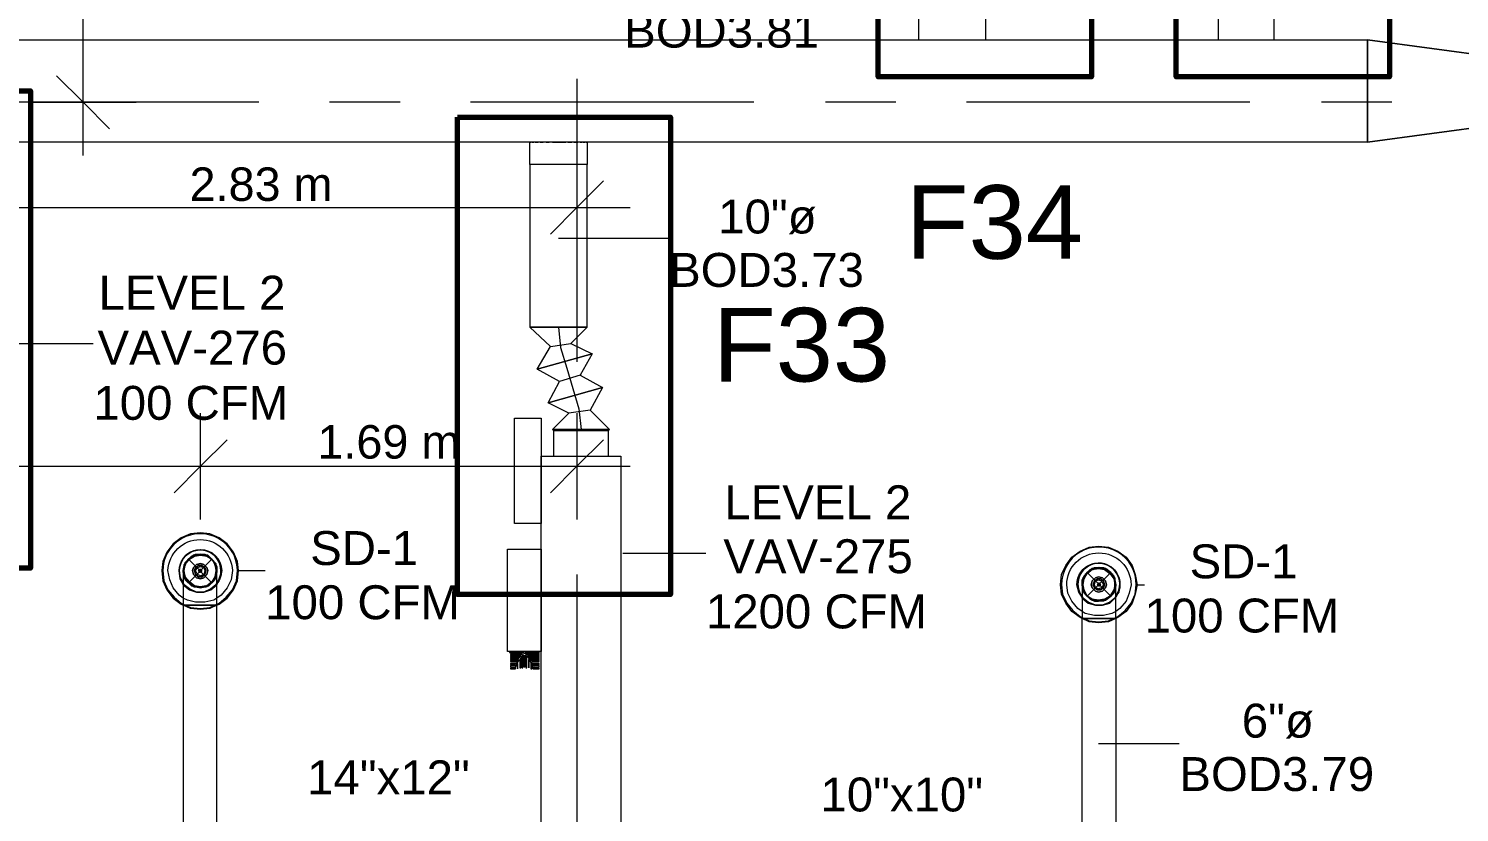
# Model space of a CAD drawing. Header units: metres. Extents: x -2 to 237, y -8 to 52.
# Drawn here: x 13.38 to 19.79, y 10.78 to 14.29 of the extents above; entities that cross this region are included whole.
import ezdxf

# ---------------------------------------------------------------- set-up
doc = ezdxf.new("R2010")
doc.units = ezdxf.units.M
doc.layers.add('HVAC - Ductos', color=5, linetype='Continuous', lineweight=0)
doc.layers.add('PDF2_Text', color=7, linetype='Continuous', lineweight=0)
doc.layers.add('PDF2_Geometry', color=7, linetype='Continuous', lineweight=0, true_color=0xaaaaaa)
doc.styles.add('PDF Arial-BoldMT-Identity-H', font='arial.ttf')
doc.styles.add('PDF Helvetica', font='')
doc.styles.get('PDF Helvetica').set_extended_font_data('Helvetica')

msp = doc.modelspace()

# ---------------------------------------------------------------- linework, layer by layer
at = {"layer": 'HVAC - Ductos', "lineweight": 0}
for points in [[(13.6248, 13.7221), (13.6248, 15.5594), (13.6248, 17.4516), (13.3866, 17.4516), (13.6248, 17.4516), (13.8631, 17.4516), (13.6248, 17.4516)], [(17.3681, 14.3407), (17.3681, 14.2399), (17.3727, 14.2399), (17.3864, 14.2399), (17.4094, 14.2399), (17.4414, 14.2399), (17.478, 14.2399), (17.5193, 14.2399), (17.556, 14.2399), (17.5926, 14.2399), (17.6246, 14.2399), (17.6522, 14.2399), (17.6659, 14.2399), (17.6705, 14.2399), (17.6705, 14.3407)], [(18.9442, 14.2399), (18.9488, 14.2399), (18.9579, 14.2399), (18.9625, 14.2399), (18.9625, 14.3407), (18.9579, 14.3407), (18.9442, 14.3407), (18.9259, 14.3407), (18.8984, 14.3407), (18.8709, 14.3407), (18.8343, 14.3407), (18.8022, 14.3407), (18.7747, 14.3407), (18.7472, 14.3407), (18.7242, 14.3407), (18.7151, 14.3407), (18.7106, 14.3407), (18.7106, 14.2399)], [(18.7106, 14.2399), (18.7106, 14.2399)], [(18.7151, 14.2399), (18.7242, 14.2399)], [(18.7288, 14.2399), (18.738, 14.2399), (18.7426, 14.2399)], [(18.7518, 14.2399), (18.7564, 14.2399), (18.7655, 14.2399)], [(18.7747, 14.2399), (18.7793, 14.2399), (18.7976, 14.2399)], [(18.8068, 14.2399), (18.8343, 14.2399), (18.8663, 14.2399)], [(18.8755, 14.2399), (18.8892, 14.2399), (18.8938, 14.2399)], [(18.9075, 14.2399), (18.9167, 14.2399), (18.9213, 14.2399)], [(18.9305, 14.2399), (18.9351, 14.2399), (18.9396, 14.2399)], [(19.9568, 14.1619), (19.3795, 14.2399), (19.9568, 14.1619)], [(19.3795, 13.7817), (19.3795, 14.2399)], [(13.5057, 14.0794), (13.6248, 13.9604), (13.744, 13.8412)], [(13.3866, 13.9604), (13.6248, 13.9604), (13.8631, 13.9604)], [(15.879, 13.7817), (15.8836, 13.7817), (15.8836, 13.6809), (15.879, 13.6809), (15.8653, 13.6809), (15.847, 13.6809), (15.8195, 13.6809), (15.7874, 13.6809), (15.7554, 13.6809), (15.7233, 13.6809), (15.6912, 13.6809), (15.6683, 13.6809), (15.6454, 13.6809), (15.6317, 13.6809), (15.6271, 13.6809), (15.6271, 13.7817), (15.6317, 13.7817)], [(15.6362, 13.7817), (15.6408, 13.7817), (15.6454, 13.7817)], [(15.65, 13.7817), (15.6591, 13.7817), (15.6637, 13.7817)], [(15.6729, 13.7817), (15.6775, 13.7817), (15.6866, 13.7817)], [(15.7003, 13.7817), (15.7141, 13.7817)], [(15.7279, 13.7817), (15.7554, 13.7817), (15.7828, 13.7817), (15.7874, 13.7817)], [(15.7966, 13.7817), (15.8104, 13.7817), (15.8149, 13.7817)], [(15.8241, 13.7817), (15.8332, 13.7817), (15.8424, 13.7817)], [(15.8378, 13.7267), (15.8378, 13.4885), (15.8378, 13.2502)], [(15.8516, 13.7817), (15.8562, 13.7817), (15.8608, 13.7817)], [(15.8653, 13.7817), (15.8699, 13.7817), (15.8744, 13.7817)], [(15.8104, 12.8791), (15.9066, 12.8332), (15.6591, 12.7646), (15.7187, 12.8654), (15.8104, 12.8791), (15.8836, 12.9524), (15.8836, 13.6809), (15.879, 13.6809), (15.8653, 13.6809), (15.847, 13.6809), (15.8195, 13.6809), (15.7874, 13.6809), (15.7554, 13.6809), (15.7233, 13.6809), (15.6912, 13.6809), (15.6683, 13.6809), (15.6454, 13.6809), (15.6317, 13.6809), (15.6271, 13.6809), (15.6271, 12.9524), (15.8836, 12.9524), (15.6271, 12.9524), (15.7187, 12.8654)], [(15.9569, 13.6076), (15.8378, 13.4885), (15.7187, 13.3694)], [(12.7681, 13.4885), (16.0761, 13.4885)], [(15.7554, 13.351), (16.2501, 13.351)], [(15.7554, 12.9524), (15.7645, 12.8608), (15.792, 12.7692), (15.8195, 12.6775), (15.847, 12.5859), (15.8562, 12.4943)], [(12.9284, 12.3751), (13.1621, 12.8791), (13.6706, 12.8791)], [(15.8516, 12.737), (15.9524, 12.6821), (15.7095, 12.6133), (15.76, 12.7095), (15.6591, 12.7646), (15.9066, 12.8332), (15.8516, 12.737), (15.76, 12.7095)], [(15.8974, 12.5813), (15.9844, 12.4943), (15.7279, 12.4943), (15.8012, 12.5675), (15.7095, 12.6133), (15.9524, 12.6821), (15.8974, 12.5813), (15.8012, 12.5675)], [(14.1518, 12.091), (14.1518, 12.3292), (14.1518, 12.5675)], [(15.8378, 12.5675), (15.8378, 12.3292), (15.8378, 12.091)], [(14.2709, 12.4484), (14.1518, 12.3292), (14.0326, 12.2102)], [(15.9569, 12.4484), (15.8378, 12.3292), (15.7187, 12.2102)], [(15.9844, 12.4943), (15.9752, 12.4943), (15.9569, 12.4943), (15.9295, 12.4943), (15.8974, 12.4943), (15.8562, 12.4943), (15.8149, 12.4943), (15.7828, 12.4943), (15.7554, 12.4943), (15.737, 12.4943), (15.7279, 12.4943)], [(11.5631, 12.3292), (14.1518, 12.3292), (16.0761, 12.3292)], [(14.225, 10.35), (14.225, 11.7062), (14.2342, 11.7108), (14.2709, 11.7382), (14.2984, 11.7749), (14.3167, 11.8161), (14.3212, 11.8619), (14.3167, 11.9032), (14.2984, 11.9445), (14.2709, 11.9811), (14.2342, 12.0085), (14.193, 12.0269), (14.1518, 12.0315), (14.106, 12.0269), (14.0647, 12.0085), (14.028, 11.9811), (14.0006, 11.9445), (13.9822, 11.9032), (13.9777, 11.8619), (13.9822, 11.8161), (14.0006, 11.7749), (14.028, 11.7382), (14.0647, 11.7108), (14.0739, 11.7062), (14.0739, 10.35)], [(14.2204, 11.8894), (14.2022, 11.9123), (14.2159, 11.8986), (14.2204, 11.8802), (14.225, 11.8619), (14.2204, 11.8894), (14.2204, 11.8848), (14.225, 11.8619), (14.2204, 11.8345), (14.2204, 11.8299), (14.2022, 11.807), (14.1792, 11.7886), (14.1518, 11.784), (14.1197, 11.7886), (14.0968, 11.807), (14.0784, 11.8299), (14.0739, 11.8619), (14.0784, 11.8848), (14.083, 11.8894), (14.0968, 11.9123), (14.1197, 11.9261)], [(14.1838, 11.7932), (14.1792, 11.7886), (14.1518, 11.784), (14.1701, 11.7886), (14.1518, 11.7886), (14.1288, 11.7886), (14.1151, 11.7978), (14.0968, 11.807), (14.0876, 11.8253), (14.0784, 11.8391), (14.0784, 11.8619), (14.0784, 11.8802), (14.0876, 11.8986), (14.0968, 11.9123), (14.1151, 11.9215), (14.1288, 11.9307), (14.1518, 11.9353), (14.1701, 11.9307)], [(14.083, 11.894), (14.0968, 11.9123), (14.1197, 11.9307), (14.1242, 11.9307), (14.1518, 11.9353), (14.1746, 11.9307), (14.1792, 11.9307), (14.1518, 11.9353)], [(14.083, 11.8894), (14.083, 11.8986), (14.0968, 11.9123), (14.1106, 11.9261), (14.1197, 11.9307), (14.1242, 11.9307), (14.1288, 11.9353), (14.1518, 11.9353), (14.1701, 11.9353)], [(14.1197, 11.9307), (14.1242, 11.9307)], [(14.1197, 11.9307), (14.1197, 11.9307)], [(14.1242, 11.9307), (14.1472, 11.9353)], [(14.1746, 11.9307), (14.1518, 11.9353), (14.1701, 11.9353), (14.1884, 11.9261), (14.2022, 11.9123), (14.2159, 11.8986), (14.225, 11.8802), (14.225, 11.8619), (14.2204, 11.8391), (14.2159, 11.8253), (14.2022, 11.807), (14.1884, 11.7978), (14.1701, 11.7886), (14.1884, 11.7932), (14.2022, 11.807), (14.2159, 11.8207), (14.225, 11.8391), (14.225, 11.8528), (14.225, 11.8619), (14.225, 11.8574), (14.2204, 11.8299), (14.225, 11.8619), (14.2204, 11.8848)], [(14.1792, 11.9307), (14.2022, 11.9123), (14.1884, 11.9215), (14.1701, 11.9307), (14.1701, 11.9353)], [(14.1701, 11.9307), (14.1746, 11.9307), (14.1792, 11.9307), (14.1838, 11.9307), (14.1792, 11.9307), (14.1746, 11.9307)], [(14.2204, 11.8894), (14.2159, 11.8986), (14.2022, 11.9123), (14.1884, 11.9261), (14.1792, 11.9307)], [(14.1792, 11.9261), (14.2022, 11.9123), (14.2159, 11.8894)], [(14.1838, 11.9307), (14.2022, 11.9123), (14.2204, 11.894)], [(16.044, 11.9399), (16.4151, 11.9399)], [(18.1012, 10.35), (18.1012, 11.6466), (18.092, 11.6512), (18.0554, 11.6787), (18.0279, 11.7154), (18.0096, 11.7566), (18.005, 11.7978), (18.0096, 11.8436), (18.0279, 11.8848), (18.0554, 11.9215), (18.092, 11.949), (18.1332, 11.9673), (18.1744, 11.9719), (18.2203, 11.9673), (18.2615, 11.949), (18.2982, 11.9215), (18.3257, 11.8848), (18.3394, 11.8436), (18.3486, 11.7978), (18.3394, 11.7566), (18.3257, 11.7154), (18.2982, 11.6787), (18.2615, 11.6512), (18.2524, 11.6466), (18.2524, 10.35)], [(14.0739, 11.8528), (14.0739, 11.8619), (14.0784, 11.8802), (14.0784, 11.8848), (14.0784, 11.8894), (14.083, 11.894), (14.0784, 11.8894), (14.0784, 11.8848)], [(14.0784, 11.8299), (14.0739, 11.8574), (14.0739, 11.8619), (14.0739, 11.8528), (14.0784, 11.8391), (14.083, 11.8207), (14.0968, 11.807), (14.1106, 11.7932), (14.1288, 11.7886), (14.1518, 11.784), (14.1197, 11.7886), (14.0968, 11.807), (14.0784, 11.8299), (14.0784, 11.8345)], [(14.083, 11.8345), (14.0784, 11.8619), (14.083, 11.8848)], [(14.2204, 11.8848), (14.2204, 11.8894), (14.2204, 11.894), (14.2204, 11.8894), (14.2204, 11.8848), (14.225, 11.8802), (14.225, 11.8619), (14.225, 11.8528)], [(14.3212, 11.8619), (14.4404, 11.8619)], [(18.1744, 11.8757), (18.1562, 11.8711), (18.1378, 11.8619), (18.1241, 11.8528), (18.1104, 11.8391), (18.1058, 11.8207), (18.1012, 11.7978), (18.1012, 11.8207), (18.1104, 11.8391), (18.1241, 11.8528), (18.1378, 11.8665), (18.1562, 11.8757), (18.1744, 11.8757), (18.2066, 11.8711), (18.202, 11.8711), (18.179, 11.8757)], [(18.147, 11.8711), (18.1241, 11.8528), (18.1058, 11.8299), (18.1012, 11.7978)], [(18.1058, 11.7703), (18.1241, 11.7474), (18.147, 11.7291), (18.1744, 11.7245), (18.2066, 11.7291), (18.2295, 11.7474), (18.2478, 11.7703), (18.2295, 11.7474), (18.2066, 11.7291), (18.1744, 11.7245), (18.147, 11.7291), (18.1241, 11.7474), (18.1058, 11.7703), (18.1012, 11.7978), (18.1058, 11.7703), (18.1058, 11.7749), (18.1012, 11.7978), (18.1058, 11.8253), (18.1058, 11.8299), (18.1241, 11.8528), (18.1424, 11.8665)], [(18.1058, 11.8299), (18.1058, 11.8253), (18.1058, 11.8299), (18.1104, 11.8391), (18.1241, 11.8528), (18.1378, 11.8665), (18.147, 11.8711)], [(18.1104, 11.8299), (18.1241, 11.8528), (18.147, 11.8665)], [(18.1424, 11.7336), (18.147, 11.7291), (18.1516, 11.7291), (18.1744, 11.7245), (18.1974, 11.7291), (18.2111, 11.7382), (18.2295, 11.7474), (18.2386, 11.7612), (18.2478, 11.7794), (18.2478, 11.7978), (18.2478, 11.8207), (18.2386, 11.8391), (18.2295, 11.8528), (18.2111, 11.8619), (18.1974, 11.8711), (18.1744, 11.8757), (18.1516, 11.8711), (18.147, 11.8711), (18.1744, 11.8757), (18.1974, 11.8757), (18.2157, 11.8665), (18.2295, 11.8528), (18.2432, 11.8391), (18.2478, 11.8207), (18.2524, 11.7978), (18.2524, 11.7932), (18.2478, 11.7794), (18.2432, 11.7612), (18.2295, 11.7474), (18.2157, 11.7336), (18.1974, 11.7245), (18.1744, 11.7245), (18.202, 11.7291), (18.2066, 11.7291), (18.2066, 11.7336), (18.2295, 11.7474), (18.2432, 11.7703), (18.2478, 11.7703), (18.2478, 11.7749)], [(18.1516, 11.8711), (18.147, 11.8711), (18.1424, 11.8665), (18.147, 11.8711), (18.1516, 11.8711), (18.1562, 11.8757), (18.1744, 11.8757), (18.1974, 11.8757), (18.202, 11.8711), (18.2066, 11.8711), (18.2066, 11.8665), (18.2066, 11.8711), (18.202, 11.8711)], [(18.147, 11.8711), (18.147, 11.8711)], [(18.1516, 11.8665), (18.1744, 11.8757), (18.202, 11.8665)], [(18.2478, 11.8299), (18.2295, 11.8528), (18.2066, 11.8711)], [(18.2432, 11.8345), (18.2432, 11.8391), (18.2295, 11.8528), (18.2157, 11.8665), (18.2066, 11.8711)], [(18.2066, 11.8711), (18.2066, 11.8711)], [(18.2524, 11.7978), (18.2478, 11.8299), (18.2295, 11.8528), (18.2066, 11.8665), (18.2295, 11.8528), (18.2432, 11.8299)], [(14.0739, 11.8574), (14.0739, 11.8528), (14.0739, 11.8345), (14.0739, 11.807), (14.0739, 11.7703), (14.0739, 11.7245), (14.0739, 11.7062), (14.0784, 11.7062), (14.083, 11.7062), (14.0968, 11.7062), (14.1106, 11.7062), (14.1288, 11.7062), (14.1518, 11.7062), (14.1701, 11.7062), (14.1884, 11.7062), (14.2022, 11.7062), (14.2159, 11.7062), (14.225, 11.7062), (14.225, 11.752), (14.225, 11.7932), (14.225, 11.8253), (14.225, 11.8482), (14.225, 11.8574)], [(14.0784, 11.8299), (14.0784, 11.8299)], [(14.1242, 11.7886), (14.1197, 11.7886), (14.1197, 11.7932), (14.0968, 11.807), (14.083, 11.8299)], [(14.2159, 11.8299), (14.2022, 11.807), (14.1792, 11.7932)], [(14.2204, 11.8299), (14.2022, 11.807), (14.1792, 11.7886)], [(14.2204, 11.8299), (14.2204, 11.8299)], [(18.1012, 11.8024), (18.1058, 11.8253)], [(18.1058, 11.8253), (18.1012, 11.8207), (18.1012, 11.7978), (18.1012, 11.7932)], [(18.1058, 11.7794), (18.1012, 11.7978)], [(18.1012, 11.7978), (18.1012, 11.7978)], [(18.1012, 11.7932), (18.1012, 11.7978)], [(18.1012, 11.7978), (18.1012, 11.7932), (18.1012, 11.7749), (18.1012, 11.7474), (18.1012, 11.7108), (18.1012, 11.665), (18.1012, 11.6466), (18.1104, 11.6466), (18.1241, 11.6466), (18.1378, 11.6466), (18.1562, 11.6466), (18.1744, 11.6466), (18.1974, 11.6466), (18.2157, 11.6466), (18.2295, 11.6466), (18.2432, 11.6466), (18.2478, 11.6466), (18.2524, 11.6466), (18.2524, 11.6924), (18.2524, 11.7291), (18.2524, 11.7658), (18.2524, 11.7886), (18.2524, 11.7978)], [(18.1058, 11.8299), (18.1058, 11.8299)], [(18.2524, 11.8024), (18.2478, 11.8253), (18.2432, 11.8345)], [(18.2432, 11.8253), (18.2478, 11.7978), (18.2432, 11.7749)], [(18.2478, 11.8253), (18.2478, 11.8299), (18.2478, 11.8253), (18.2478, 11.8207), (18.2524, 11.7978), (18.2524, 11.7932)], [(18.2478, 11.8299), (18.2478, 11.8299)], [(18.2524, 11.7978), (18.2478, 11.7703), (18.2524, 11.7978)], [(18.3486, 11.7978), (18.3807, 11.7978)], [(14.225, 11.7382), (14.2113, 11.7291), (14.1701, 11.7199), (14.1288, 11.7199), (14.0922, 11.7291), (14.0739, 11.7382)], [(14.1746, 11.7932), (14.1518, 11.7886), (14.1242, 11.7932)], [(14.1792, 11.7886), (14.1792, 11.7886)], [(18.1012, 11.7932), (18.1012, 11.7794)], [(18.1012, 11.7794), (18.1104, 11.7612)], [(18.1104, 11.7612), (18.1058, 11.7794)], [(18.1058, 11.7703), (18.1058, 11.7703)], [(18.147, 11.7336), (18.1241, 11.7474), (18.1104, 11.7703)], [(18.1104, 11.7612), (18.1241, 11.7474)], [(18.1241, 11.7474), (18.1104, 11.7612)], [(18.1241, 11.7474), (18.1378, 11.7336)], [(18.1378, 11.7382), (18.1241, 11.7474)], [(18.1562, 11.7291), (18.1378, 11.7382)], [(18.1378, 11.7336), (18.1562, 11.7245)], [(14.0739, 11.7108), (14.106, 11.697), (14.1518, 11.6924), (14.193, 11.697), (14.225, 11.7108)], [(14.225, 11.7062), (14.193, 11.6924), (14.1518, 11.6878), (14.106, 11.6924), (14.0739, 11.7062)], [(14.225, 11.7062), (14.2159, 11.7062), (14.2022, 11.7062), (14.1884, 11.7062), (14.1701, 11.7062), (14.1518, 11.7062), (14.1288, 11.7062), (14.1106, 11.7062), (14.0968, 11.7062), (14.083, 11.7062), (14.0784, 11.7062), (14.0739, 11.7062)], [(18.2524, 11.6787), (18.2341, 11.6696), (18.1974, 11.6604), (18.1562, 11.6604), (18.1149, 11.6696), (18.1012, 11.6787)], [(18.1744, 11.7245), (18.1562, 11.7291)], [(18.1562, 11.7245), (18.1744, 11.7245)], [(18.1012, 11.6512), (18.1332, 11.6374), (18.1744, 11.6329), (18.2203, 11.6374), (18.2524, 11.6512)], [(18.2524, 11.6466), (18.2203, 11.6329), (18.1744, 11.6283), (18.1332, 11.6329), (18.1012, 11.6466)], [(18.2524, 11.6466), (18.2478, 11.6466), (18.2432, 11.6466), (18.2295, 11.6466), (18.2157, 11.6466), (18.1974, 11.6466), (18.1744, 11.6466), (18.1562, 11.6466), (18.1378, 11.6466), (18.1241, 11.6466), (18.1104, 11.6466), (18.1012, 11.6466)], [(15.5355, 11.5), (15.5355, 11.4954), (15.595, 11.4954), (15.54, 11.4954), (15.54, 11.4909), (15.5904, 11.4909), (15.5904, 11.4863), (15.54, 11.4863), (15.54, 11.4817), (15.5858, 11.4817), (15.5858, 11.4771), (15.54, 11.4771), (15.54, 11.4725), (15.5813, 11.4725), (15.5767, 11.4679), (15.54, 11.4679), (15.54, 11.4633), (15.5767, 11.4633), (15.5721, 11.4587), (15.54, 11.4587), (15.54, 11.4541), (15.5721, 11.4541), (15.5675, 11.445), (15.54, 11.445), (15.54, 11.4405), (15.5629, 11.4405), (15.5629, 11.4359), (15.54, 11.4359), (15.54, 11.4313), (15.5583, 11.4313), (15.5537, 11.4267), (15.54, 11.4267), (15.54, 11.4221), (15.5583, 11.4221), (15.5583, 11.4267), (15.5583, 11.4221), (15.5629, 11.4221), (15.5629, 11.4313), (15.5721, 11.445), (15.5721, 11.4221), (15.5721, 11.4496), (15.5813, 11.4633), (15.5813, 11.4267), (15.5858, 11.4267), (15.5858, 11.4679), (15.5904, 11.4817), (15.5904, 11.4267), (15.595, 11.4267), (15.595, 11.4863), (15.5995, 11.4817), (15.5995, 11.4313), (15.6041, 11.4313), (15.6041, 11.4817), (15.6087, 11.4863), (15.6087, 11.4267), (15.6133, 11.4267), (15.6133, 11.4817), (15.6225, 11.4679), (15.6225, 11.4267), (15.6225, 11.4633), (15.6317, 11.4496), (15.6317, 11.4221), (15.6362, 11.4221), (15.6362, 11.445), (15.6408, 11.4313), (15.6408, 11.4221), (15.6454, 11.4221), (15.6454, 11.4267), (15.6454, 11.4221), (15.6683, 11.4221), (15.6683, 11.4267), (15.65, 11.4267), (15.6454, 11.4313), (15.6683, 11.4313), (15.6683, 11.4359), (15.6454, 11.4359), (15.6408, 11.4405), (15.6683, 11.4405), (15.6683, 11.445), (15.6362, 11.445), (15.6362, 11.4541), (15.6683, 11.4541), (15.6683, 11.4587), (15.6317, 11.4587), (15.6271, 11.4633), (15.6683, 11.4633), (15.6683, 11.4679), (15.6271, 11.4679), (15.6225, 11.4725), (15.6683, 11.4725), (15.6683, 11.4771), (15.6225, 11.4771), (15.6179, 11.4817), (15.6683, 11.4817), (15.6683, 11.4863), (15.6133, 11.4863), (15.6133, 11.4909), (15.6683, 11.4909), (15.6683, 11.4954), (15.6087, 11.4954), (15.6683, 11.4954), (15.6683, 11.5)], [(15.6041, 11.5), (15.6087, 11.4954), (15.6087, 11.4909), (15.6041, 11.4909), (15.5995, 11.4909), (15.5995, 11.4954), (15.5995, 11.5)], [(18.1744, 11.0876), (18.5364, 11.0876)]]:
    msp.add_lwpolyline(points, dxfattribs=at)
for points in [[(9.3639, 14.2399), (19.3795, 14.2399), (19.3795, 13.7817), (9.3639, 13.7817)], [(19.3795, 13.7817), (19.9568, 13.8596)], [(15.6271, 12.9524), (15.6317, 12.9524), (15.6454, 12.9524), (15.6683, 12.9524), (15.6912, 12.9524), (15.7233, 12.9524), (15.7554, 12.9524), (15.7874, 12.9524), (15.8195, 12.9524), (15.847, 12.9524), (15.8653, 12.9524), (15.879, 12.9524), (15.8836, 12.9524), (15.879, 12.9524), (15.8653, 12.9524), (15.847, 12.9524), (15.8195, 12.9524), (15.7874, 12.9524), (15.7554, 12.9524), (15.7233, 12.9524), (15.6912, 12.9524), (15.6683, 12.9524), (15.6454, 12.9524), (15.6317, 12.9524)], [(15.5583, 12.5447), (15.6775, 12.5447), (15.6775, 12.0727), (15.5583, 12.0727)], [(15.9798, 12.4897), (15.9752, 12.4897), (15.9569, 12.4897), (15.9295, 12.4897), (15.8928, 12.4897), (15.8562, 12.4897), (15.8195, 12.4897), (15.7828, 12.4897), (15.7554, 12.4897), (15.737, 12.4897), (15.7324, 12.4897), (15.7324, 12.3751), (15.737, 12.3751), (15.7462, 12.3751), (15.7691, 12.3751), (15.792, 12.3751), (15.8241, 12.3751), (15.8562, 12.3751), (15.8882, 12.3751), (15.9203, 12.3751), (15.9432, 12.3751), (15.9661, 12.3751), (15.9752, 12.3751), (15.9798, 12.3751), (15.9798, 12.4897), (15.9844, 12.4943), (15.9752, 12.4943), (15.9569, 12.4943), (15.9295, 12.4943), (15.8974, 12.4943), (15.8562, 12.4943), (15.8149, 12.4943), (15.7828, 12.4943), (15.7554, 12.4943), (15.737, 12.4943), (15.7279, 12.4943), (15.7324, 12.4897), (15.737, 12.4897), (15.7554, 12.4897), (15.7828, 12.4897), (15.8195, 12.4897), (15.8562, 12.4897), (15.8928, 12.4897), (15.9295, 12.4897), (15.9569, 12.4897), (15.9752, 12.4897)], [(15.9798, 12.4897), (15.9752, 12.4897), (15.9661, 12.4897), (15.9432, 12.4897), (15.9203, 12.4897), (15.8882, 12.4897), (15.8562, 12.4897), (15.8241, 12.4897), (15.792, 12.4897), (15.7691, 12.4897), (15.7462, 12.4897), (15.737, 12.4897), (15.7324, 12.4897), (15.737, 12.4897), (15.7462, 12.4897), (15.7691, 12.4897), (15.792, 12.4897), (15.8241, 12.4897), (15.8562, 12.4897), (15.8882, 12.4897), (15.9203, 12.4897), (15.9432, 12.4897), (15.9661, 12.4897), (15.9752, 12.4897)], [(16.0349, 12.3751), (16.0349, 10.5516), (15.6775, 10.5516), (15.6775, 12.3751)], [(14.0968, 11.9123), (14.0784, 11.8894), (14.0739, 11.8619), (14.0784, 11.8802), (14.083, 11.8986), (14.0968, 11.9123), (14.1106, 11.9261), (14.1288, 11.9353), (14.1518, 11.9353), (14.1197, 11.9307)], [(14.2159, 11.8345), (14.2022, 11.8116), (14.1792, 11.7932), (14.1518, 11.7886), (14.1242, 11.7932), (14.1014, 11.8116), (14.083, 11.8345), (14.0784, 11.8619), (14.083, 11.8894), (14.1014, 11.9123), (14.1242, 11.9261), (14.1518, 11.9307), (14.1792, 11.9261), (14.2022, 11.9123), (14.2159, 11.8894), (14.2204, 11.8619)], [(15.5263, 11.9581), (15.6775, 11.9581), (15.6775, 11.5), (15.5263, 11.5)], [(14.0555, 11.8619), (14.0601, 11.8253), (14.0739, 11.8024), (14.0601, 11.8253)], [(14.1197, 11.8757), (14.1151, 11.8619), (14.1197, 11.8757), (14.1334, 11.8894), (14.1518, 11.894), (14.1655, 11.8894), (14.1792, 11.8757), (14.1838, 11.8619), (14.1792, 11.8757), (14.1655, 11.8894), (14.1518, 11.894), (14.1334, 11.8894)], [(14.1792, 11.8436), (14.1838, 11.8619), (14.1792, 11.8436), (14.1655, 11.8299), (14.1518, 11.8253), (14.1334, 11.8299), (14.1197, 11.8436), (14.1151, 11.8619), (14.1197, 11.8436), (14.1334, 11.8299), (14.1518, 11.8253), (14.1655, 11.8299)], [(14.1288, 11.8757), (14.1242, 11.8619), (14.1288, 11.8757), (14.1426, 11.8848), (14.1564, 11.8848), (14.1701, 11.8757), (14.1746, 11.8619), (14.1701, 11.8757), (14.1564, 11.8848), (14.1426, 11.8848)], [(14.1701, 11.8436), (14.1746, 11.8619), (14.1701, 11.8436), (14.1564, 11.8345), (14.1426, 11.8345), (14.1288, 11.8436), (14.1242, 11.8619), (14.1288, 11.8436), (14.1426, 11.8345), (14.1564, 11.8345)], [(14.1655, 11.8436), (14.1518, 11.8391), (14.138, 11.8436), (14.1288, 11.8619), (14.138, 11.8757), (14.1518, 11.8802), (14.1655, 11.8757), (14.1701, 11.8619)], [(14.1472, 11.8665), (14.1426, 11.8619), (14.1472, 11.8665), (14.1518, 11.8665), (14.1564, 11.8619), (14.1518, 11.8665)], [(14.1518, 11.8574), (14.1564, 11.8619), (14.1518, 11.8528), (14.1472, 11.8528), (14.1426, 11.8619), (14.1472, 11.8574)], [(18.2432, 11.7749), (18.2249, 11.7474), (18.202, 11.7336), (18.1744, 11.7291), (18.147, 11.7336), (18.1241, 11.7474), (18.1104, 11.7749), (18.1058, 11.7978), (18.1104, 11.8253), (18.1241, 11.8482), (18.147, 11.8665), (18.1744, 11.8711), (18.202, 11.8665), (18.2249, 11.8482), (18.2432, 11.8253), (18.2478, 11.7978)], [(14.0784, 11.7978), (14.1014, 11.7794), (14.1334, 11.7658), (14.1655, 11.7658), (14.1976, 11.7794), (14.2204, 11.7978), (14.225, 11.807), (14.2204, 11.7978), (14.1976, 11.7794), (14.1655, 11.7658), (14.1334, 11.7658), (14.1014, 11.7794), (14.0784, 11.7978), (14.0739, 11.807)], [(14.225, 11.7978), (14.1976, 11.7749), (14.1655, 11.7658), (14.1334, 11.7658), (14.1014, 11.7749), (14.0739, 11.7978), (14.0739, 11.8024), (14.0739, 11.7978), (14.1014, 11.7749), (14.1334, 11.7658), (14.1655, 11.7658), (14.1976, 11.7749), (14.225, 11.7978), (14.225, 11.8024)], [(18.0782, 11.7978), (18.0874, 11.7658), (18.1012, 11.7428), (18.0874, 11.7658)], [(18.147, 11.8161), (18.1424, 11.7978), (18.147, 11.8161), (18.1608, 11.8299), (18.1744, 11.8345), (18.1928, 11.8299), (18.2066, 11.8161), (18.2111, 11.7978), (18.2066, 11.8161), (18.1928, 11.8299), (18.1744, 11.8345), (18.1608, 11.8299)], [(18.2066, 11.784), (18.2111, 11.7978), (18.2066, 11.784), (18.1928, 11.7703), (18.1744, 11.7658), (18.1608, 11.7703), (18.147, 11.784), (18.1424, 11.7978), (18.147, 11.784), (18.1608, 11.7703), (18.1744, 11.7658), (18.1928, 11.7703)], [(18.1562, 11.8161), (18.1516, 11.7978), (18.1562, 11.8161), (18.1699, 11.8253), (18.1836, 11.8253), (18.1974, 11.8161), (18.202, 11.7978), (18.1974, 11.8161), (18.1836, 11.8253), (18.1699, 11.8253)], [(18.1974, 11.784), (18.202, 11.7978), (18.1974, 11.784), (18.1836, 11.7749), (18.1699, 11.7749), (18.1562, 11.784), (18.1516, 11.7978), (18.1562, 11.784), (18.1699, 11.7749), (18.1836, 11.7749)], [(18.1882, 11.784), (18.1744, 11.7794), (18.1608, 11.784), (18.1562, 11.7978), (18.1608, 11.8161), (18.1744, 11.8207), (18.1882, 11.8161), (18.1974, 11.7978)], [(18.1744, 11.8024), (18.1699, 11.7978), (18.1744, 11.807), (18.179, 11.807), (18.1836, 11.7978), (18.179, 11.8024)], [(18.179, 11.7932), (18.1836, 11.7978), (18.179, 11.7932), (18.1744, 11.7932), (18.1699, 11.7978), (18.1744, 11.7932)], [(18.1058, 11.7382), (18.1287, 11.7199), (18.1608, 11.7062), (18.1928, 11.7062), (18.2249, 11.7199), (18.2478, 11.7382), (18.2524, 11.7474), (18.2478, 11.7382), (18.2249, 11.7199), (18.1928, 11.7062), (18.1608, 11.7062), (18.1287, 11.7199), (18.1058, 11.7382), (18.1012, 11.7474)], [(18.2478, 11.7382), (18.2249, 11.7154), (18.1928, 11.7062), (18.1608, 11.7062), (18.1287, 11.7154), (18.1012, 11.7382), (18.1012, 11.7428), (18.1012, 11.7382), (18.1287, 11.7154), (18.1608, 11.7062), (18.1928, 11.7062), (18.2249, 11.7154), (18.2478, 11.7382), (18.2524, 11.7428)]]:
    msp.add_lwpolyline(points, close=True, dxfattribs=at)
for points in [[(14.225, 11.7108), (14.2342, 11.7154), (14.2663, 11.7428), (14.2938, 11.7749), (14.3121, 11.8161), (14.3167, 11.8619, 0.986385), (13.9822, 11.8619), (13.9868, 11.8161), (14.0052, 11.7749), (14.0326, 11.7428), (14.0647, 11.7154), (14.0739, 11.7108)], [(14.0739, 11.7382), (14.0555, 11.752), (14.028, 11.784), (14.0143, 11.8207), (14.0052, 11.8619, -0.962529), (14.2938, 11.8619), (14.2892, 11.8207), (14.2709, 11.784), (14.2434, 11.752), (14.225, 11.7382)], [(18.2524, 11.6512), (18.2615, 11.6558), (18.2936, 11.6832), (18.3211, 11.7154), (18.3394, 11.7566), (18.344, 11.7978, 1.01401), (18.0096, 11.7978), (18.0141, 11.7566), (18.0324, 11.7154), (18.06, 11.6832), (18.092, 11.6558), (18.1012, 11.6512)], [(18.1012, 11.6787), (18.0828, 11.6924), (18.0554, 11.7245), (18.037, 11.7612), (18.0324, 11.7978, -0.994568), (18.3211, 11.7978), (18.3119, 11.7612), (18.2982, 11.7245), (18.2707, 11.6924), (18.2524, 11.6787)]]:
    msp.add_lwpolyline(points, format="xyb", dxfattribs=at)
for points in [[(14.225, 11.8024), (14.2388, 11.8253), (14.248, 11.8619, 0.970255), (14.0555, 11.8619), (14.0601, 11.8299), (14.0739, 11.807, -1.368434), (14.2434, 11.8619), (14.2388, 11.8299), (14.225, 11.807, 1.368448), (14.0555, 11.8619, -1.383829)], [(18.2707, 11.7978, 1.00986), (18.0782, 11.7978, -1.389548), (18.2524, 11.7428), (18.2661, 11.7658), (18.2707, 11.7978), (18.2661, 11.7658), (18.2524, 11.7474, 1.403653), (18.0828, 11.7978), (18.0874, 11.7658), (18.1012, 11.7474, -1.403653)]]:
    msp.add_lwpolyline(points, format="xyb", close=True, dxfattribs=at)
at = {"layer": 'PDF2_Geometry', "color": 232, "lineweight": 70, "true_color": 0xe91e64}
for points in [[(17.1877, 15.7526), (18.1434, 15.7526), (18.1434, 14.0744), (17.1877, 14.0744)], [(18.5233, 15.7526), (19.479, 15.7526), (19.479, 14.0744), (18.5233, 14.0744)], [(12.434, 14.0118), (13.3898, 14.0118), (13.3898, 11.8733), (12.434, 11.8733)], [(15.3019, 13.8938), (16.2576, 13.8938), (16.2576, 11.7553), (15.3019, 11.7553)]]:
    msp.add_lwpolyline(points, close=True, dxfattribs=at)
at = {"layer": 'PDF2_Geometry', "lineweight": 0}
for points in [[(15.8378, 14.0658), (15.8378, 12.7966)], [(14.4129, 13.9604), (13.1392, 13.9604)], [(15.0452, 13.9604), (14.729, 13.9604)], [(16.6305, 13.9604), (15.3613, 13.9604)], [(17.2673, 13.9604), (16.9512, 13.9604)], [(18.8526, 13.9604), (17.5834, 13.9604)], [(19.4895, 13.9604), (19.1733, 13.9604)], [(15.8378, 12.4805), (15.8378, 12.1643)], [(15.8378, 11.8436), (15.8378, 10.5745)]]:
    msp.add_lwpolyline(points, dxfattribs=at)
at = {"layer": 'PDF2_Geometry', "color": 8, "lineweight": 0, "true_color": 0x808080}
for points in [[(14.2113, 11.9032), (14.1746, 11.9307), (14.1242, 11.9307), (14.0876, 11.9032), (14.0739, 11.8619), (14.0876, 11.8161), (14.1242, 11.7886), (14.1746, 11.7886), (14.2113, 11.8161), (14.225, 11.8619)], [(18.2386, 11.8436), (18.1974, 11.8711), (18.1516, 11.8711), (18.1149, 11.8436), (18.1012, 11.7978), (18.1149, 11.7566), (18.1516, 11.7291), (18.1974, 11.7291), (18.2386, 11.7566), (18.2524, 11.7978)]]:
    msp.add_lwpolyline(points, close=True, dxfattribs=at)
for points in [[(14.0968, 11.9123), (14.2022, 11.807)], [(14.2022, 11.9123), (14.0968, 11.807)], [(18.1241, 11.8528), (18.2295, 11.7474)], [(18.2295, 11.8528), (18.1241, 11.7474)]]:
    msp.add_lwpolyline(points, dxfattribs=at)

# ---------------------------------------------------------------- texts
at = {"layer": 'PDF2_Text', "lineweight": 0, "attachment_point": 4, "style": 'PDF Helvetica'}
for s, insert, char_height in [('BOD3.81', (16.0493, 14.2801), 0.1519), ('2.83 m', (14.102, 13.5922), 0.15002), ('10"ø', (16.4708, 13.4462), 0.1519), ('BOD3.73', (16.2509, 13.208), 0.1519), ('LEVEL 2', (13.6942, 13.1072), 0.1519), ('VAV-276', (13.6896, 12.8598), 0.1519), ('100 CFM', (13.6713, 12.6123), 0.1519), ('1.69 m', (14.6747, 12.4376), 0.15002), ('LEVEL 2', (16.4983, 12.1679), 0.1519), ('SD-1', (14.6426, 11.9617), 0.1519), ('VAV-275', (16.4937, 11.9251), 0.1519), ('SD-1', (18.583, 11.9022), 0.1519), ('100 CFM', (14.441, 11.7189), 0.1519), ('1200 CFM', (16.4158, 11.6777), 0.1519), ('100 CFM', (18.3814, 11.6593), 0.1519), ('6"ø', (18.8167, 11.1874), 0.1519), ('BOD3.79', (18.5372, 10.9491), 0.1519), ('14"x12"', (14.6289, 10.9354), 0.1519), ('10"x10"', (16.929, 10.8575), 0.1519)]:
    msp.add_mtext(s, dxfattribs=dict(at, insert=insert, char_height=char_height))
at = {"layer": 'PDF2_Text', "color": 232, "lineweight": 70, "true_color": 0xe91e64, "char_height": 0.32989, "attachment_point": 4, "style": 'PDF Arial-BoldMT-Identity-H'}
for s, insert in [('F34', (17.3112, 13.4215)), ('F33', (16.4468, 12.8717))]:
    msp.add_mtext(s, dxfattribs=dict(at, insert=insert))

doc.saveas('drawing.dxf')
